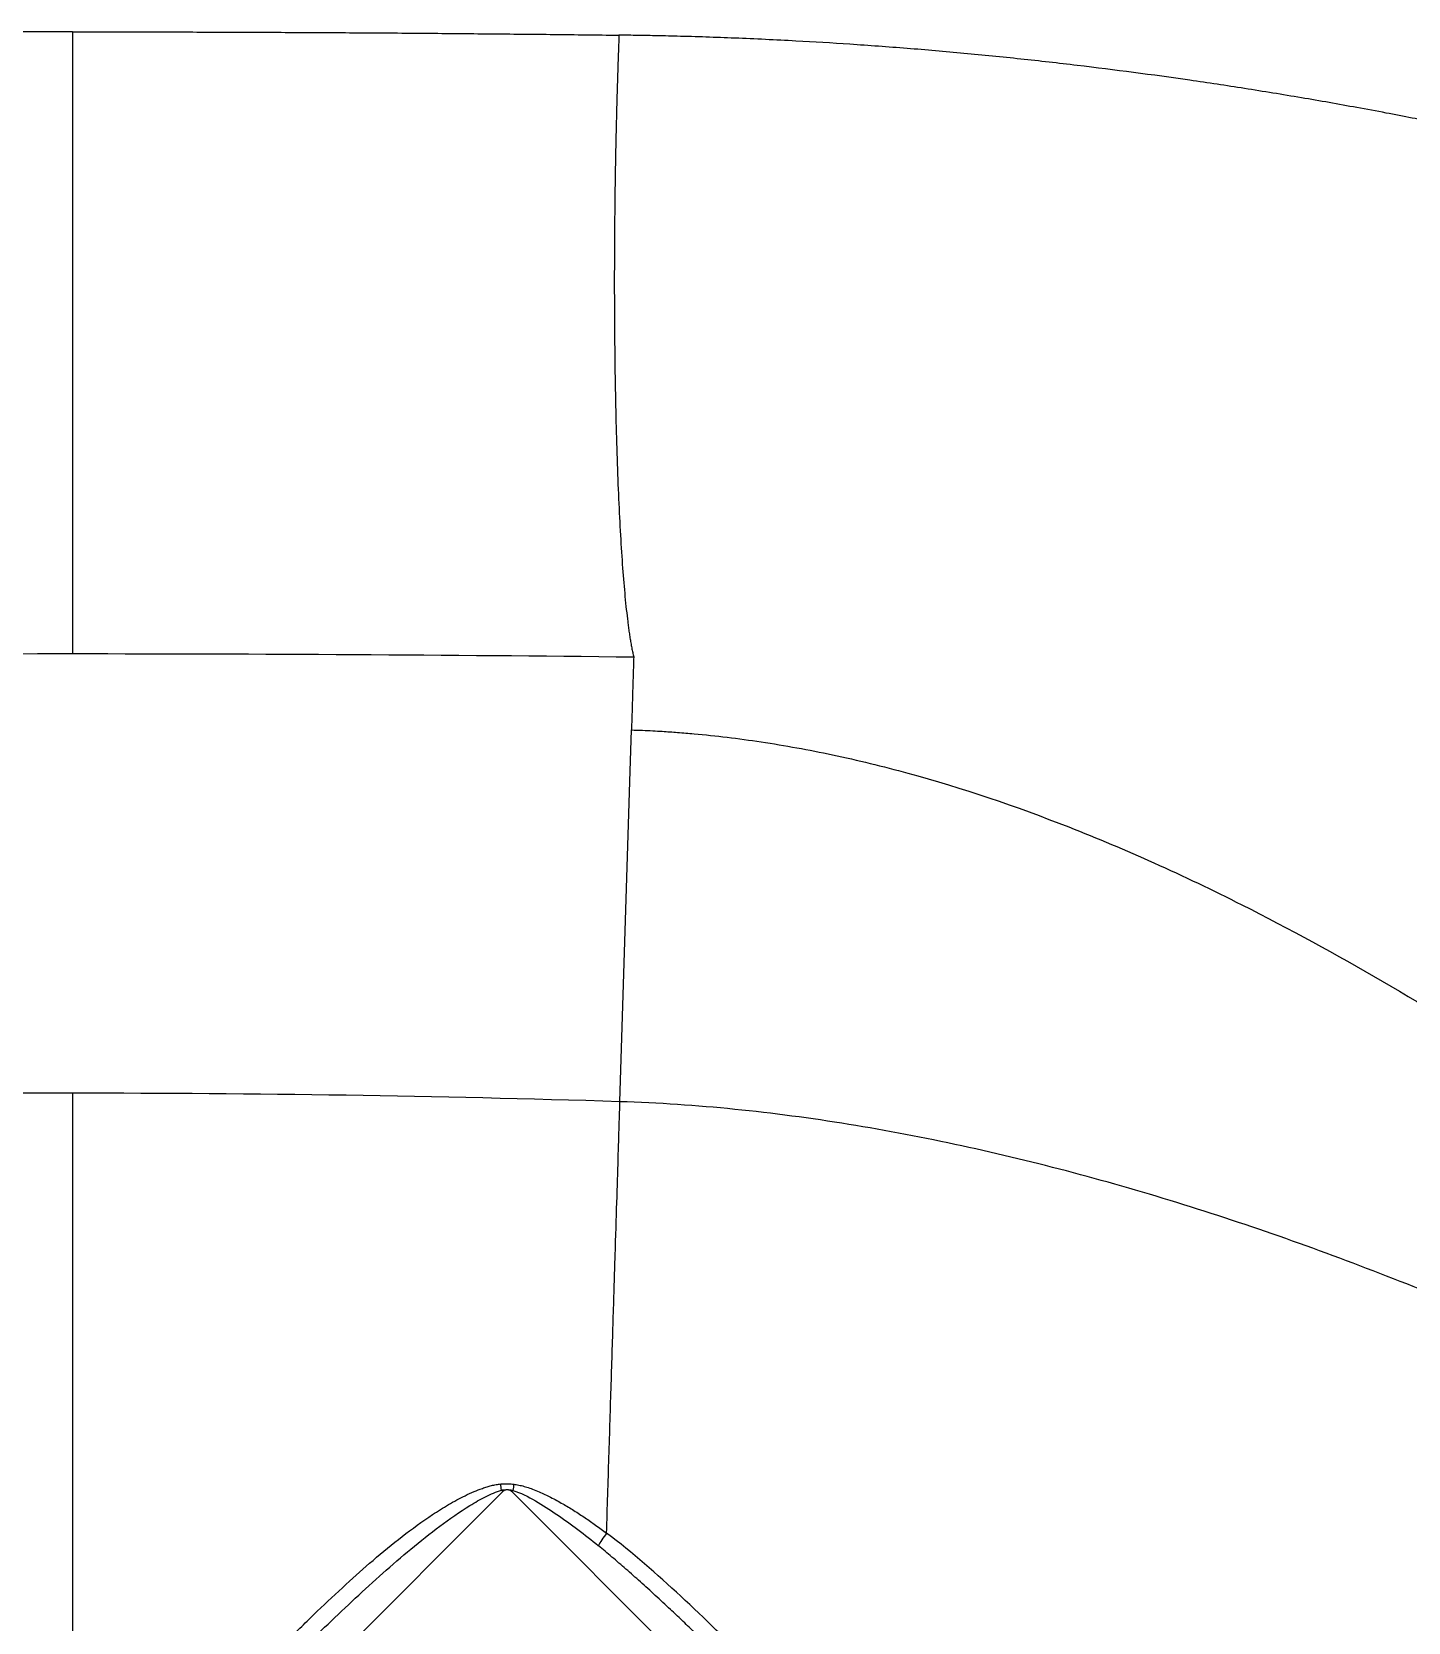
# Model space of a CAD drawing. Extents: x 525 to 613, y 487 to 635.
# Drawn here: x 568.83 to 573.21, y 560.86 to 565.92 of the extents above; entities that cross this region are included whole.
import ezdxf

# ---------------------------------------------------------------- set-up
doc = ezdxf.new("R2010")
doc.units = 0
doc.header["$MEASUREMENT"] = 0
doc.layers.add('1', color=4, linetype='Continuous')
doc.layers.add('STD TEST', color=3, linetype='Continuous')

# ---------------------------------------------------------------- blocks, each defined once
blk = doc.blocks.new('2023 VANGUARD')
at = {"layer": '1', "color": 3, "linetype": 'Continuous', "lineweight": 25}
for p, q in [((1.7379, -26.7778), (1.7406, -26.7778)), ((1.7753, -29.156), (1.7804, -28.9914)), ((1.7438, -30.1759), (1.7753, -29.156)), ((1.3707, -31.4184), (0.7119, -32.0772)), ((2.0578, -32.0772), (1.399, -31.4184))]:
    blk.add_line(p, q, dxfattribs=at)
for points in [[(0, -26.7671), (-0.5777, -26.7671), (-1.1579, -26.7707), (-1.7406, -26.7778)], [(-1.7876, -28.7588), (-1.1891, -28.7519), (-0.5933, -28.7484), (0, -28.7484)], [(0, -28.7484), (0.5984, -28.7484), (1.1943, -28.7519), (1.7876, -28.7588)], [(0, -30.1489), (-0.5819, -30.1489), (-1.1633, -30.1579), (-1.7438, -30.1759)], [(1.7438, -30.1759), (1.1619, -30.1579), (0.5806, -30.1489), (0, -30.1489)], [(1.3661, -31.4138), (1.3656, -31.4071), (1.3649, -31.4002), (1.3643, -31.3939)], [(1.3707, -31.4184), (1.3692, -31.4168), (1.3677, -31.4153), (1.3661, -31.4138)], [(1.399, -31.4184), (1.4003, -31.417), (1.4016, -31.4157), (1.403, -31.4144)], [(1.4054, -31.3948), (1.4046, -31.401), (1.4038, -31.4078), (1.403, -31.4144)]]:
    blk.add_open_spline(points, degree=3, dxfattribs=at)
for points, knots in [([(0, -26.7672), (0.0341, -26.7672), (0.1023, -26.7672), (0.2047, -26.7673), (0.307, -26.7675), (0.4093, -26.7678), (0.5116, -26.7681), (0.6139, -26.7685), (0.7162, -26.769), (0.8185, -26.7695), (0.9208, -26.7702), (1.023, -26.7708), (1.1252, -26.7716), (1.2274, -26.7725), (1.3296, -26.7734), (1.4317, -26.7744), (1.5338, -26.7754), (1.6359, -26.7766), (1.7039, -26.7774), (1.7379, -26.7778)], [0, 0, 0, 0, 0.058834, 0.117668, 0.176501, 0.235333, 0.294163, 0.352993, 0.411821, 0.470647, 0.529472, 0.588295, 0.647116, 0.705936, 0.764753, 0.823568, 0.882381, 0.941192, 1, 1, 1, 1]), ([(0, -26.7672), (0, -26.8539), (0, -26.9473), (0, -27.1443), (0, -27.2479), (0, -27.4593), (0, -27.5672), (0, -27.7797), (0, -27.8842), (0, -28.0818), (0, -28.1749), (0, -28.3435), (0, -28.419), (0, -28.5488), (0, -28.6033), (0, -28.691), (0, -28.7244), (0, -28.7484)], [0, 0, 0, 0, 0.125, 0.125, 0.25, 0.25, 0.375, 0.375, 0.5, 0.5, 0.625, 0.625, 0.75, 0.75, 0.875, 0.875, 1, 1, 1, 1]), ([(1.7406, -26.7778), (1.7403, -26.7857), (1.7397, -26.8013), (1.7389, -26.8248), (1.7381, -26.848), (1.7373, -26.8711), (1.7366, -26.8941), (1.7358, -26.9169), (1.7351, -26.9396), (1.7345, -26.9621), (1.7338, -26.9844), (1.7332, -27.0065), (1.7327, -27.0284), (1.7321, -27.0502), (1.7316, -27.0718), (1.7311, -27.0931), (1.7306, -27.1144), (1.7302, -27.1354), (1.7298, -27.1562), (1.7294, -27.1769), (1.729, -27.1974), (1.7287, -27.2177), (1.7283, -27.2378), (1.728, -27.2577), (1.7278, -27.2775), (1.7275, -27.2971), (1.7273, -27.3165), (1.7271, -27.3357), (1.7269, -27.3547), (1.7267, -27.3736), (1.7264, -27.413), (1.726, -27.4724), (1.7258, -27.5508), (1.7259, -27.6269), (1.7264, -27.7275), (1.7277, -27.851), (1.7304, -27.9937), (1.7343, -28.1293), (1.7392, -28.256), (1.7452, -28.3729), (1.752, -28.4771), (1.7598, -28.5697), (1.7662, -28.6287), (1.7708, -28.6641), (1.7732, -28.6813), (1.7758, -28.6981), (1.7785, -28.7144), (1.7814, -28.7302), (1.7844, -28.7453), (1.7865, -28.7543), (1.7876, -28.7588)], [0, 0, 0, 0, 0.010057, 0.01997, 0.029756, 0.039425, 0.04899, 0.058449, 0.067801, 0.077045, 0.086182, 0.095212, 0.104141, 0.112971, 0.121705, 0.130344, 0.138892, 0.14735, 0.155721, 0.164006, 0.172208, 0.180328, 0.188369, 0.196333, 0.204221, 0.212035, 0.219777, 0.227449, 0.235053, 0.242589, 0.25006, 0.282352, 0.313892, 0.344771, 0.375076, 0.437757, 0.500051, 0.561855, 0.625025, 0.687169, 0.749999, 0.81105, 0.874973, 0.890565, 0.906856, 0.923874, 0.941661, 0.960258, 0.979693, 1, 1, 1, 1]), ([(4.6179, -27.1147), (4.5953, -27.1097), (4.5498, -27.0998), (4.4808, -27.0851), (4.4107, -27.0705), (4.3394, -27.0561), (4.2637, -27.0411), (4.1808, -27.0252), (4.0926, -27.0088), (4.0028, -26.9926), (3.8835, -26.972), (3.7356, -26.9478), (3.4981, -26.912), (3.2604, -26.8807), (3.0203, -26.8536), (2.8396, -26.8355), (2.6581, -26.8198), (2.4797, -26.8067), (2.2969, -26.7957), (2.1134, -26.7871), (1.9748, -26.7825), (1.8826, -26.7803), (1.8336, -26.7792), (1.7842, -26.7784), (1.7533, -26.778), (1.7406, -26.7778)], [0, 0, 0, 0, 0.0243151, 0.0490032, 0.0740578, 0.0994723, 0.1252449, 0.1549028, 0.1877306, 0.2189404, 0.2501463, 0.3138376, 0.3748317, 0.4994316, 0.5617465, 0.6240946, 0.6864949, 0.7489672, 0.8077396, 0.8742108, 0.9370257, 0.9495154, 0.9684915, 0.9870633, 1, 1, 1, 1]), ([(1.7876, -28.7588), (1.7869, -28.7811), (1.7855, -28.8254), (1.7837, -28.8863), (1.782, -28.9416), (1.7809, -28.9748), (1.7804, -28.9914)], [0, 0, 0, 0, 0.287329, 0.571429, 0.785714, 1, 1, 1, 1]), ([(1.7804, -28.9914), (1.7923, -28.9918), (1.815, -28.9926), (1.8476, -28.9941), (1.8847, -28.9962), (1.9284, -28.9992), (1.9974, -29.0049), (2.0862, -29.0143), (2.2336, -29.0344), (2.4263, -29.0696), (2.7563, -29.1502), (3.0986, -29.2663), (3.4503, -29.415), (3.7853, -29.5753), (4.1742, -29.7881), (4.5355, -30.0116), (4.8186, -30.1993), (4.9941, -30.3203), (5.1327, -30.4184), (5.2361, -30.4928), (5.3212, -30.5549), (5.3895, -30.6053), (5.4235, -30.6307), (5.4405, -30.6434)], [0, 0, 0, 0, 0.008735, 0.016732, 0.023994, 0.036081, 0.048961, 0.074946, 0.101796, 0.158478, 0.219029, 0.351723, 0.423904, 0.499952, 0.62499, 0.750008, 0.81251, 0.875007, 0.90685, 0.937505, 0.968753, 0.984377, 1, 1, 1, 1]), ([(0, -30.1489), (0, -30.1752), (0, -30.2096), (0, -30.2958), (0, -30.3476), (0, -30.4682), (0, -30.5369), (0, -30.6896), (0, -30.7735), (0, -30.953), (0, -31.0486), (0, -31.2474), (0, -31.3505), (0, -31.5594), (0, -31.6652), (0, -31.8752), (0, -31.9793), (0, -32.0807)], [0, 0, 0, 0, 0.125, 0.125, 0.25, 0.25, 0.375, 0.375, 0.5, 0.5, 0.625, 0.625, 0.75, 0.75, 0.875, 0.875, 1, 1, 1, 1]), ([(1.7012, -31.5507), (1.7037, -31.4691), (1.7063, -31.3881), (1.7112, -31.2292), (1.7136, -31.1514), (1.7182, -31.0011), (1.7205, -30.9287), (1.7247, -30.7912), (1.7267, -30.7262), (1.7305, -30.605), (1.7322, -30.5488), (1.7354, -30.4465), (1.7368, -30.4003), (1.7394, -30.3184), (1.7405, -30.2827), (1.7424, -30.2216), (1.7431, -30.1963), (1.7438, -30.1759)], [0, 0, 0, 0, 0.125, 0.125, 0.25, 0.25, 0.375, 0.375, 0.5, 0.5, 0.625, 0.625, 0.75, 0.75, 0.875, 0.875, 1, 1, 1, 1]), ([(7.0704, -32.3878), (7.0229, -32.3495), (6.9269, -32.2738), (6.732, -32.1263), (6.3839, -31.8779), (5.8694, -31.5493), (5.2292, -31.195), (4.6789, -30.9335), (4.2291, -30.7464), (3.887, -30.6178), (3.5402, -30.5019), (3.1889, -30.4), (2.8332, -30.3137), (2.4733, -30.2449), (2.1099, -30.1964), (1.8659, -30.1797), (1.7438, -30.1759)], [0, 0, 0, 0, 0.03125, 0.0625, 0.125, 0.25, 0.375, 0.5, 0.5625, 0.625, 0.6875, 0.75, 0.8125, 0.875, 0.9375, 1, 1, 1, 1]), ([(0.6077, -31.9702), (0.617, -31.9608), (0.6351, -31.9425), (0.6618, -31.9157), (0.6874, -31.8901), (0.712, -31.8657), (0.7355, -31.8426), (0.758, -31.8206), (0.8027, -31.7773), (0.8685, -31.7155), (0.9582, -31.6356), (1.0493, -31.5603), (1.13, -31.5017), (1.1891, -31.4644), (1.2239, -31.4448), (1.2509, -31.4308), (1.278, -31.4184), (1.3015, -31.4091), (1.3201, -31.403), (1.3347, -31.3989), (1.3493, -31.3957), (1.3594, -31.3945), (1.3643, -31.3939)], [0, 0, 0, 0, 0.040625, 0.079642, 0.117037, 0.152796, 0.186908, 0.219362, 0.250148, 0.380132, 0.500018, 0.625029, 0.750001, 0.812442, 0.844463, 0.875018, 0.907712, 0.937444, 0.953925, 0.968534, 0.984719, 1, 1, 1, 1]), ([(0.6424, -32.0077), (0.6994, -31.9514), (0.7564, -31.8954), (0.8715, -31.7851), (0.9295, -31.7308), (1.0476, -31.6259), (1.1079, -31.5751), (1.2015, -31.5052), (1.2331, -31.4829), (1.2823, -31.4526), (1.2987, -31.4431), (1.3321, -31.4262), (1.3488, -31.4187), (1.3661, -31.4138)], [0, 0, 0, 0, 0.25, 0.25, 0.5, 0.5, 0.75, 0.75, 0.875, 0.875, 0.9375, 0.9375, 1, 1, 1, 1]), ([(1.3643, -31.3939), (1.3669, -31.3937), (1.3723, -31.3933), (1.3804, -31.3932), (1.3886, -31.3933), (1.397, -31.3938), (1.4026, -31.3945), (1.4054, -31.3948)], [0, 0, 0, 0, 0.19394, 0.390501, 0.590101, 0.793141, 1, 1, 1, 1]), ([(1.3661, -31.4138), (1.3674, -31.4135), (1.3705, -31.4129), (1.3766, -31.412), (1.3846, -31.4117), (1.3925, -31.4123), (1.3986, -31.4133), (1.4016, -31.414), (1.403, -31.4144)], [0, 0, 0, 0, 0.107538, 0.251216, 0.500547, 0.749583, 0.88922, 1, 1, 1, 1]), ([(1.399, -31.4184), (1.3983, -31.4178), (1.3971, -31.4166), (1.3949, -31.4151), (1.3921, -31.4138), (1.3888, -31.4128), (1.3848, -31.4124), (1.3809, -31.4128), (1.3771, -31.4139), (1.3736, -31.4157), (1.3717, -31.4175), (1.3707, -31.4184)], [0, 0, 0, 0, 0.083478, 0.166388, 0.250171, 0.374789, 0.500105, 0.62472, 0.750039, 0.874841, 1, 1, 1, 1]), ([(1.403, -31.4144), (1.4273, -31.422), (1.4509, -31.4342), (1.4978, -31.461), (1.5207, -31.4757), (1.5882, -31.522), (1.6319, -31.5555), (1.6749, -31.5905)], [0, 0, 0, 0, 0.25, 0.25, 0.5, 0.5, 1, 1, 1, 1]), ([(1.4054, -31.3948), (1.4081, -31.3951), (1.4135, -31.3959), (1.4217, -31.3974), (1.43, -31.3992), (1.4385, -31.4015), (1.4504, -31.405), (1.4666, -31.4108), (1.492, -31.4212), (1.5244, -31.4365), (1.561, -31.4565), (1.5976, -31.4785), (1.6323, -31.5012), (1.6671, -31.5254), (1.6896, -31.5421), (1.7012, -31.5507)], [0, 0, 0, 0, 0.023705, 0.048068, 0.073128, 0.098925, 0.125493, 0.183127, 0.250626, 0.369223, 0.500857, 0.622367, 0.75017, 0.87046, 1, 1, 1, 1]), ([(1.7012, -31.5507), (1.6962, -31.5571), (1.6908, -31.5644), (1.6814, -31.5787), (1.6775, -31.5854), (1.6749, -31.5905)], [0, 0, 0, 0, 0.5, 0.5, 1, 1, 1, 1]), ([(2.1619, -31.9692), (2.0882, -31.8955), (2.0139, -31.8225), (1.8615, -31.6811), (1.7839, -31.6127), (1.7012, -31.5507)], [0, 0, 0, 0, 0.5, 0.5, 1, 1, 1, 1]), ([(2.1268, -32.0082), (2.1141, -31.9958), (2.089, -31.9711), (2.0514, -31.9344), (2.0143, -31.8983), (1.9775, -31.863), (1.9412, -31.8283), (1.9009, -31.7903), (1.8569, -31.7494), (1.8096, -31.7063), (1.7636, -31.6655), (1.719, -31.627), (1.6894, -31.6025), (1.6749, -31.5905)], [0, 0, 0, 0, 0.086334, 0.171463, 0.255391, 0.338124, 0.419665, 0.500021, 0.608132, 0.712168, 0.812146, 0.908083, 1, 1, 1, 1])]:
    blk.add_open_spline(points, degree=3, knots=knots, dxfattribs=at)
blk = doc.blocks.new('2026 Vanguard')
at = {"layer": 'STD TEST', "color": 1}
blk.add_blockref('2023 VANGUARD', (44.1613, 88.209), dxfattribs=at)

msp = doc.modelspace()

# ---------------------------------------------------------------- block references
at = {"layer": '1'}
msp.add_blockref('2026 Vanguard', (524.7985, 504.4821), dxfattribs=at)

doc.saveas('drawing.dxf')
